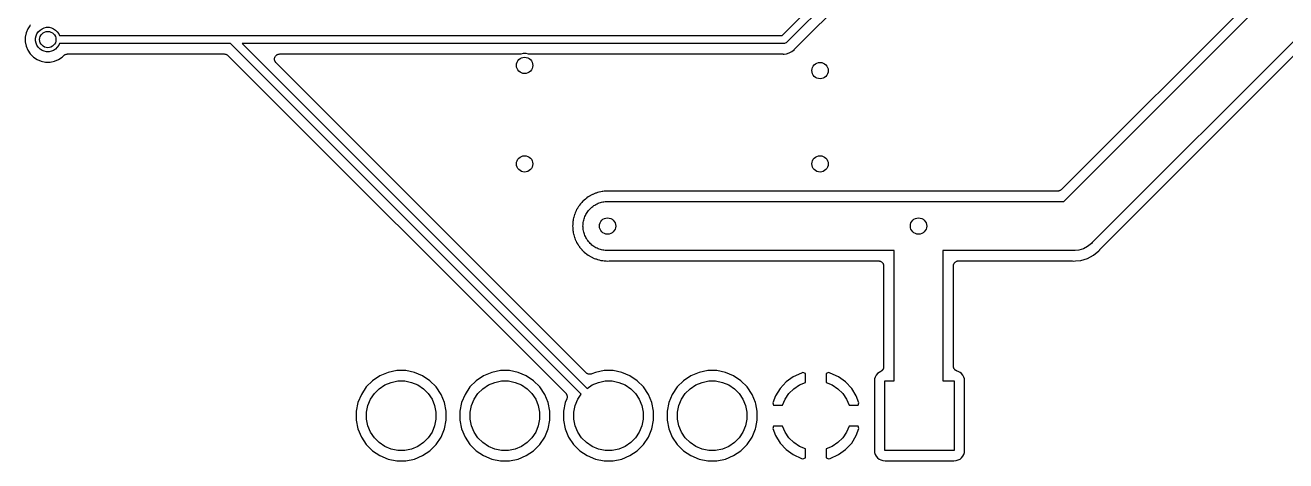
# Model space of a CAD drawing. Extents: x 49 to 143, y -149 to -38.
# Drawn here: x 80.22 to 111.11, y -112.94 to -102.27 of the extents above; entities that cross this region are included whole.
import ezdxf

# ---------------------------------------------------------------- set-up
doc = ezdxf.new("R2010")
doc.units = 0
doc.layers.add('BLACK', color=7, linetype='CONTINUOUS')

msp = doc.modelspace()

# ---------------------------------------------------------------- linework, layer by layer
at = {"layer": 'BLACK', "linetype": 'CONTINUOUS'}
for p, q in [((98.7646, -102.516), (104.377, -96.9036)), ((104.518, -97.045), (98.8802, -102.683)), ((99.073, -102.85), (104.557, -97.3652)), ((110.297, -101.601), (105.601, -106.297)), ((105.669, -106.588), (110.588, -101.669)), ((80.2393, -102.454), (80.218, -102.561)), ((80.2811, -102.354), (80.2393, -102.454)), ((80.3312, -102.279), (80.2811, -102.354)), ((80.3369, -102.268), (80.3312, -102.279)), ((80.3427, -102.257), (80.3369, -102.268)), ((80.472, -102.586), (80.4835, -102.528)), ((80.4835, -102.528), (80.5061, -102.474)), ((80.5061, -102.474), (80.539, -102.425)), ((80.539, -102.425), (80.5808, -102.383)), ((80.5808, -102.383), (80.6299, -102.35)), ((80.6299, -102.35), (80.6845, -102.328)), ((80.6845, -102.328), (80.7425, -102.316)), ((80.7425, -102.316), (80.8015, -102.316)), ((80.8015, -102.316), (80.8595, -102.328)), ((80.8595, -102.328), (80.9141, -102.35)), ((80.9141, -102.35), (80.9632, -102.383)), ((80.9632, -102.383), (81.005, -102.425)), ((81.005, -102.425), (81.0379, -102.474)), ((81.0379, -102.474), (81.0553, -102.516)), ((81.0553, -102.516), (85.2883, -102.516)), ((85.2883, -102.516), (85.2932, -102.516)), ((85.2932, -102.516), (85.2981, -102.516)), ((85.2981, -102.516), (98.7646, -102.516)), ((111.628, -102.327), (106.363, -107.591)), ((80.218, -102.561), (80.218, -102.671)), ((80.218, -102.671), (80.2393, -102.778)), ((80.2393, -102.778), (80.2811, -102.878)), ((80.472, -102.646), (80.472, -102.586)), ((80.4835, -102.704), (80.472, -102.646)), ((80.5061, -102.758), (80.4835, -102.704)), ((80.539, -102.807), (80.5061, -102.758)), ((80.5808, -102.849), (80.539, -102.807)), ((80.6299, -102.882), (80.5808, -102.849)), ((80.9632, -102.849), (80.9141, -102.882)), ((81.005, -102.807), (80.9632, -102.849)), ((81.0379, -102.758), (81.005, -102.807)), ((81.0553, -102.716), (81.0379, -102.758)), ((85.2518, -102.716), (81.0553, -102.716)), ((93.8439, -111.308), (85.2518, -102.716)), ((98.8011, -102.716), (85.5346, -102.716)), ((85.5346, -102.716), (93.9854, -111.167)), ((98.806, -102.716), (98.8011, -102.716)), ((98.8109, -102.716), (98.806, -102.716)), ((98.8256, -102.715), (98.8109, -102.716)), ((98.8109, -102.716), (98.8109, -102.716)), ((98.8445, -102.709), (98.8256, -102.715)), ((98.8618, -102.7), (98.8445, -102.709)), ((98.8771, -102.687), (98.8618, -102.7)), ((98.8802, -102.683), (98.8771, -102.687)), ((99.0575, -102.868), (99.0647, -102.859)), ((99.0647, -102.859), (99.0658, -102.857)), ((99.0658, -102.857), (99.0696, -102.854)), ((99.0696, -102.854), (99.073, -102.85)), ((106.556, -107.758), (111.696, -102.618)), ((80.2811, -102.878), (80.3417, -102.969)), ((80.3417, -102.969), (80.4188, -103.046)), ((80.4188, -103.046), (80.5096, -103.107)), ((80.5096, -103.107), (80.6104, -103.149)), ((80.6104, -103.149), (80.7174, -103.17)), ((80.6845, -102.904), (80.6299, -102.882)), ((80.7425, -102.916), (80.6845, -102.904)), ((80.7174, -103.17), (80.8266, -103.17)), ((80.8015, -102.916), (80.7425, -102.916)), ((80.8595, -102.904), (80.8015, -102.916)), ((80.8266, -103.17), (80.9336, -103.149)), ((80.9141, -102.882), (80.8595, -102.904)), ((80.9336, -103.149), (81.0344, -103.107)), ((81.0344, -103.107), (81.1252, -103.046)), ((81.1252, -103.046), (81.1643, -103.007)), ((81.1643, -103.007), (81.1646, -103.007)), ((81.1646, -103.007), (81.1655, -103.006)), ((81.1646, -103.007), (81.1646, -103.007)), ((81.1646, -103.007), (81.1646, -103.007)), ((81.1655, -103.006), (81.1747, -102.999)), ((81.1747, -102.999), (81.1838, -102.991)), ((81.1838, -102.991), (81.1844, -102.991)), ((81.1844, -102.991), (81.1849, -102.99)), ((81.1849, -102.99), (81.1954, -102.985)), ((81.1954, -102.985), (81.2057, -102.98)), ((81.2057, -102.98), (81.2063, -102.979)), ((81.2063, -102.979), (81.2069, -102.979)), ((81.2069, -102.979), (81.2182, -102.976)), ((81.2182, -102.976), (81.2294, -102.972)), ((81.2294, -102.972), (81.2301, -102.972)), ((81.2301, -102.972), (81.2307, -102.972)), ((81.2307, -102.972), (81.2424, -102.971)), ((81.2424, -102.971), (81.2541, -102.97)), ((81.2541, -102.97), (85.094, -102.97)), ((85.094, -102.97), (85.0944, -102.97)), ((85.0944, -102.97), (85.0944, -102.97)), ((85.0944, -102.97), (85.0944, -102.97)), ((85.0944, -102.97), (85.0957, -102.97)), ((85.0957, -102.97), (85.1074, -102.971)), ((85.1074, -102.971), (85.1191, -102.973)), ((85.1191, -102.973), (85.1197, -102.973)), ((85.1197, -102.973), (85.1204, -102.973)), ((85.1204, -102.973), (85.1316, -102.976)), ((85.1316, -102.976), (85.1428, -102.98)), ((85.1428, -102.98), (85.1434, -102.98)), ((85.1434, -102.98), (85.144, -102.98)), ((85.144, -102.98), (85.1543, -102.986)), ((85.1543, -102.986), (85.1646, -102.991)), ((85.1646, -102.991), (85.1651, -102.992)), ((85.1651, -102.992), (85.1657, -102.992)), ((85.1657, -102.992), (85.1747, -103)), ((85.1747, -103), (85.1838, -103.007)), ((85.1838, -103.007), (93.4618, -111.285)), ((86.3274, -103.096), (86.3288, -103.084)), ((86.3285, -103.108), (86.3274, -103.096)), ((86.3274, -103.096), (86.3275, -103.096)), ((86.3275, -103.096), (86.3274, -103.096)), ((86.3296, -103.12), (86.3285, -103.108)), ((86.3288, -103.084), (86.33, -103.071)), ((86.3297, -103.121), (86.3296, -103.12)), ((86.3331, -103.132), (86.3297, -103.121)), ((86.3297, -103.121), (86.3297, -103.121)), ((86.33, -103.071), (86.3301, -103.071)), ((86.3301, -103.071), (86.3337, -103.059)), ((86.3301, -103.071), (86.3301, -103.071)), ((86.3365, -103.144), (86.3331, -103.132)), ((86.3337, -103.059), (86.3374, -103.048)), ((86.3366, -103.144), (86.3365, -103.144)), ((86.3367, -103.145), (86.3366, -103.144)), ((86.3423, -103.155), (86.3367, -103.145)), ((86.3374, -103.048), (86.3375, -103.048)), ((86.3375, -103.047), (86.3434, -103.037)), ((86.3375, -103.048), (86.3375, -103.047)), ((86.3479, -103.166), (86.3423, -103.155)), ((86.3434, -103.037), (86.3491, -103.026)), ((86.3481, -103.166), (86.3479, -103.166)), ((86.3482, -103.167), (86.3481, -103.166)), ((86.3558, -103.176), (86.3482, -103.167)), ((86.3491, -103.026), (86.3493, -103.026)), ((86.3493, -103.026), (86.3494, -103.026)), ((86.3494, -103.026), (86.3572, -103.016)), ((86.3572, -103.016), (86.3649, -103.007)), ((86.3649, -103.007), (86.3651, -103.007)), ((86.3651, -103.007), (86.3653, -103.007)), ((86.3653, -103.007), (86.3748, -102.999)), ((86.3748, -102.999), (86.3842, -102.991)), ((86.3842, -102.991), (86.3844, -102.991)), ((86.3844, -102.991), (86.3845, -102.991)), ((86.3845, -102.991), (86.3953, -102.985)), ((86.3953, -102.985), (86.406, -102.98)), ((86.406, -102.98), (86.4063, -102.98)), ((86.4063, -102.98), (86.4064, -102.979)), ((86.4064, -102.979), (86.418, -102.976)), ((86.418, -102.976), (86.4298, -102.972)), ((86.4298, -102.972), (86.43, -102.972)), ((86.43, -102.972), (86.4302, -102.972)), ((86.4302, -102.972), (86.4422, -102.971)), ((86.4422, -102.971), (86.4544, -102.97)), ((86.4544, -102.97), (92.3505, -102.97)), ((92.3505, -102.97), (92.3685, -102.963)), ((92.3685, -102.963), (92.4265, -102.951)), ((92.4265, -102.951), (92.4855, -102.951)), ((92.4855, -102.951), (92.5435, -102.963)), ((92.5435, -102.963), (92.5615, -102.97)), ((92.5615, -102.97), (98.7824, -102.97)), ((98.7824, -102.97), (98.7841, -102.97)), ((98.7841, -102.97), (98.7895, -102.971)), ((98.7895, -102.971), (98.7948, -102.971)), ((98.7948, -102.971), (98.806, -102.972)), ((98.806, -102.972), (98.8172, -102.971)), ((98.8172, -102.971), (98.8754, -102.965)), ((98.8172, -102.971), (98.8172, -102.971)), ((98.8754, -102.965), (98.9421, -102.945)), ((98.9421, -102.945), (99.0036, -102.912)), ((99.0036, -102.912), (99.0575, -102.868)), ((86.3634, -103.186), (86.3558, -103.176)), ((86.3637, -103.186), (86.3634, -103.186)), ((86.3646, -103.187), (86.3637, -103.186)), ((86.3637, -103.186), (86.3637, -103.186)), ((86.3637, -103.186), (86.3637, -103.186)), ((93.9624, -110.785), (86.3646, -103.187)), ((93.909, -106.558), (93.8812, -106.581)), ((93.9127, -106.555), (93.909, -106.558)), ((93.9169, -106.551), (93.9127, -106.555)), ((93.9182, -106.55), (93.9169, -106.551)), ((93.9436, -106.525), (93.9182, -106.55)), ((93.9735, -106.505), (93.9436, -106.525)), ((93.9776, -106.501), (93.9735, -106.505)), ((93.9821, -106.498), (93.9776, -106.501)), ((93.9835, -106.497), (93.9821, -106.498)), ((94.0112, -106.474), (93.9835, -106.497)), ((94.0429, -106.458), (94.0112, -106.474)), ((94.0474, -106.455), (94.0429, -106.458)), ((94.0521, -106.452), (94.0474, -106.455)), ((94.0536, -106.451), (94.0521, -106.452)), ((94.0835, -106.431), (94.0536, -106.451)), ((94.1167, -106.417), (94.0835, -106.431)), ((94.1214, -106.415), (94.1167, -106.417)), ((94.1264, -106.413), (94.1214, -106.415)), ((94.1279, -106.412), (94.1264, -106.413)), ((94.1596, -106.395), (94.1279, -106.412)), ((94.194, -106.385), (94.1596, -106.395)), ((94.1989, -106.383), (94.194, -106.385)), ((94.2041, -106.381), (94.1989, -106.383)), ((94.2057, -106.381), (94.2041, -106.381)), ((94.2389, -106.367), (94.2057, -106.381)), ((94.2741, -106.36), (94.2389, -106.367)), ((94.2793, -106.358), (94.2741, -106.36)), ((94.2845, -106.357), (94.2793, -106.358)), ((94.2862, -106.357), (94.2845, -106.357)), ((94.3206, -106.346), (94.2862, -106.357)), ((94.3563, -106.343), (94.3206, -106.346)), ((94.3616, -106.342), (94.3563, -106.343)), ((94.3669, -106.341), (94.3616, -106.342)), ((94.3687, -106.341), (94.3669, -106.341)), ((94.4039, -106.334), (94.3687, -106.341)), ((94.4398, -106.334), (94.4039, -106.334)), ((94.4451, -106.333), (94.4398, -106.334)), ((94.4505, -106.334), (94.4451, -106.333)), ((94.4523, -106.333), (94.4505, -106.334)), ((94.488, -106.33), (94.4523, -106.333)), ((94.5237, -106.333), (94.488, -106.33)), ((94.5291, -106.333), (94.5237, -106.333)), ((94.5344, -106.334), (94.5291, -106.333)), ((94.5362, -106.334), (94.5344, -106.334)), ((94.5832, -106.334), (94.5362, -106.334)), ((94.5844, -106.334), (94.5832, -106.334)), ((94.5847, -106.334), (94.5844, -106.334)), ((94.5844, -106.334), (94.5844, -106.334)), ((94.5844, -106.334), (94.5844, -106.334)), ((102.06, -106.334), (94.5847, -106.334)), ((102.065, -106.333), (102.06, -106.334)), ((102.07, -106.334), (102.065, -106.333)), ((102.072, -106.333), (102.07, -106.334)), ((102.108, -106.33), (102.072, -106.333)), ((102.072, -106.333), (102.072, -106.333)), ((102.072, -106.333), (102.072, -106.333)), ((102.072, -106.333), (102.072, -106.333)), ((102.144, -106.333), (102.108, -106.33)), ((102.149, -106.333), (102.144, -106.333)), ((102.154, -106.334), (102.149, -106.333)), ((102.156, -106.334), (102.154, -106.334)), ((105.512, -106.334), (102.156, -106.334)), ((105.523, -106.333), (105.512, -106.334)), ((105.535, -106.332), (105.523, -106.333)), ((105.536, -106.332), (105.535, -106.332)), ((105.548, -106.328), (105.536, -106.332)), ((105.536, -106.332), (105.536, -106.332)), ((105.559, -106.325), (105.548, -106.328)), ((105.56, -106.324), (105.559, -106.325)), ((105.559, -106.325), (105.559, -106.325)), ((105.57, -106.319), (105.56, -106.324)), ((105.581, -106.314), (105.57, -106.319)), ((105.582, -106.313), (105.581, -106.313)), ((105.581, -106.313), (105.581, -106.314)), ((105.591, -106.305), (105.582, -106.313)), ((105.6, -106.298), (105.591, -106.305)), ((105.601, -106.297), (105.6, -106.298)), ((105.601, -106.297), (105.601, -106.297)), ((105.601, -106.297), (105.601, -106.297)), ((105.601, -106.297), (105.601, -106.297)), ((93.6952, -106.86), (93.6848, -106.894)), ((93.7121, -106.828), (93.6952, -106.86)), ((93.7142, -106.823), (93.7121, -106.828)), ((93.7168, -106.818), (93.7142, -106.823)), ((93.7174, -106.817), (93.7168, -106.818)), ((93.7312, -106.783), (93.7174, -106.817)), ((93.7512, -106.754), (93.7312, -106.783)), ((93.7537, -106.749), (93.7512, -106.754)), ((93.7567, -106.744), (93.7537, -106.749)), ((93.7576, -106.743), (93.7567, -106.744)), ((93.7745, -106.711), (93.7576, -106.743)), ((93.7973, -106.683), (93.7745, -106.711)), ((93.8002, -106.679), (93.7973, -106.683)), ((93.8037, -106.675), (93.8002, -106.679)), ((93.8047, -106.673), (93.8037, -106.675)), ((93.8247, -106.644), (93.8047, -106.673)), ((93.8501, -106.618), (93.8247, -106.644)), ((93.8535, -106.614), (93.8501, -106.618)), ((93.8573, -106.61), (93.8535, -106.614)), ((93.8584, -106.609), (93.8573, -106.61)), ((93.8812, -106.581), (93.8584, -106.609)), ((93.9563, -106.904), (93.9727, -106.879)), ((93.9727, -106.879), (93.9867, -106.853)), ((93.9867, -106.853), (94.0055, -106.83)), ((94.0055, -106.83), (94.0219, -106.806)), ((94.0219, -106.806), (94.0429, -106.785)), ((94.0429, -106.785), (94.0617, -106.762)), ((94.0617, -106.762), (94.0846, -106.743)), ((94.0846, -106.743), (94.1055, -106.722)), ((94.1055, -106.722), (94.1302, -106.705)), ((94.1302, -106.705), (94.153, -106.687)), ((94.153, -106.687), (94.1792, -106.673)), ((94.1792, -106.673), (94.2038, -106.656)), ((94.2038, -106.656), (94.2312, -106.645)), ((94.2312, -106.645), (94.2573, -106.631)), ((94.2573, -106.631), (94.2856, -106.622)), ((94.2856, -106.622), (94.313, -106.611)), ((94.313, -106.611), (94.342, -106.605)), ((94.342, -106.605), (94.3704, -106.597)), ((94.3704, -106.597), (94.3999, -106.594)), ((94.3999, -106.594), (94.4289, -106.588)), ((94.4289, -106.588), (94.4585, -106.588)), ((94.4585, -106.588), (94.488, -106.585)), ((94.488, -106.585), (94.5175, -106.588)), ((94.5175, -106.588), (94.5471, -106.588)), ((94.5471, -106.588), (94.5471, -106.588)), ((94.5471, -106.588), (102.078, -106.588)), ((102.078, -106.588), (102.079, -106.588)), ((102.079, -106.588), (102.108, -106.585)), ((102.108, -106.585), (102.137, -106.588)), ((102.137, -106.588), (105.669, -106.588)), ((93.6334, -107.152), (93.6299, -107.188)), ((93.6299, -107.188), (93.6334, -107.224)), ((93.634, -107.142), (93.6334, -107.147)), ((93.6334, -107.147), (93.6334, -107.152)), ((93.641, -107.069), (93.634, -107.104)), ((93.634, -107.104), (93.634, -107.14)), ((93.634, -107.14), (93.634, -107.142)), ((93.6415, -107.063), (93.641, -107.069)), ((93.6427, -107.058), (93.6415, -107.063)), ((93.6428, -107.056), (93.6427, -107.058)), ((93.6464, -107.021), (93.6428, -107.056)), ((93.6568, -106.986), (93.6464, -107.021)), ((93.6578, -106.981), (93.6568, -106.986)), ((93.6595, -106.976), (93.6578, -106.981)), ((93.6598, -106.974), (93.6595, -106.976)), ((93.6668, -106.939), (93.6598, -106.974)), ((93.6806, -106.906), (93.6668, -106.939)), ((93.6821, -106.901), (93.6806, -106.906)), ((93.6842, -106.896), (93.6821, -106.901)), ((93.6848, -106.894), (93.6842, -106.896)), ((93.8851, -107.188), (93.888, -107.159)), ((93.888, -107.217), (93.8851, -107.188)), ((93.888, -107.129), (93.8938, -107.1)), ((93.888, -107.159), (93.888, -107.129)), ((93.8938, -107.1), (93.8967, -107.07)), ((93.8967, -107.07), (93.9053, -107.042)), ((93.9053, -107.042), (93.9111, -107.013)), ((93.9111, -107.013), (93.9224, -106.986)), ((93.9224, -106.986), (93.931, -106.957)), ((93.931, -106.957), (93.9449, -106.931)), ((93.9449, -106.931), (93.9563, -106.904)), ((93.6334, -107.224), (93.6335, -107.225)), ((93.6335, -107.225), (93.6335, -107.231)), ((93.6335, -107.231), (93.634, -107.236)), ((93.634, -107.236), (93.634, -107.272)), ((93.634, -107.272), (93.641, -107.307)), ((93.641, -107.307), (93.6413, -107.309)), ((93.6413, -107.309), (93.6418, -107.314)), ((93.6418, -107.314), (93.6428, -107.32)), ((93.6428, -107.32), (93.6464, -107.355)), ((93.6464, -107.355), (93.6568, -107.39)), ((93.6568, -107.39), (93.6573, -107.391)), ((93.6573, -107.391), (93.6583, -107.397)), ((93.6583, -107.397), (93.6598, -107.402)), ((93.6598, -107.402), (93.6668, -107.437)), ((93.6668, -107.437), (93.6806, -107.47)), ((93.6806, -107.47), (93.6812, -107.472)), ((93.6812, -107.472), (93.6827, -107.477)), ((93.6827, -107.477), (93.6848, -107.482)), ((93.6848, -107.482), (93.6952, -107.516)), ((93.888, -107.247), (93.888, -107.217)), ((93.8938, -107.276), (93.888, -107.247)), ((93.8967, -107.306), (93.8938, -107.276)), ((93.9053, -107.334), (93.8967, -107.306)), ((93.9111, -107.363), (93.9053, -107.334)), ((93.9224, -107.39), (93.9111, -107.363)), ((93.931, -107.419), (93.9224, -107.39)), ((93.9449, -107.445), (93.931, -107.419)), ((93.9563, -107.472), (93.9449, -107.445)), ((93.9727, -107.497), (93.9563, -107.472)), ((93.9867, -107.523), (93.9727, -107.497)), ((93.6952, -107.516), (93.7121, -107.548)), ((93.7121, -107.548), (93.7129, -107.55)), ((93.7129, -107.55), (93.7149, -107.555)), ((93.7149, -107.555), (93.7174, -107.559)), ((93.7174, -107.559), (93.7312, -107.593)), ((93.7312, -107.593), (93.7512, -107.622)), ((93.7512, -107.622), (93.7521, -107.624)), ((93.7521, -107.624), (93.7546, -107.629)), ((93.7546, -107.629), (93.7576, -107.633)), ((93.7576, -107.633), (93.7745, -107.665)), ((93.7745, -107.665), (93.7973, -107.692)), ((93.7973, -107.692), (93.7984, -107.694)), ((93.7984, -107.694), (93.8013, -107.698)), ((93.8013, -107.698), (93.8047, -107.703)), ((93.8047, -107.703), (93.8247, -107.732)), ((93.8247, -107.732), (93.8501, -107.758)), ((93.8501, -107.758), (93.8513, -107.759)), ((93.8513, -107.759), (93.8547, -107.763)), ((93.8547, -107.763), (93.8584, -107.767)), ((93.8584, -107.767), (93.8812, -107.795)), ((93.8812, -107.795), (93.909, -107.818)), ((94.0055, -107.546), (93.9867, -107.523)), ((94.0219, -107.57), (94.0055, -107.546)), ((94.0429, -107.591), (94.0219, -107.57)), ((94.0617, -107.614), (94.0429, -107.591)), ((94.0846, -107.633), (94.0617, -107.614)), ((94.1055, -107.654), (94.0846, -107.633)), ((94.1301, -107.67), (94.1055, -107.654)), ((94.1531, -107.689), (94.1301, -107.67)), ((94.1792, -107.703), (94.1531, -107.689)), ((94.2038, -107.72), (94.1792, -107.703)), ((94.2311, -107.731), (94.2038, -107.72)), ((94.2573, -107.745), (94.2311, -107.731)), ((94.2857, -107.754), (94.2573, -107.745)), ((94.313, -107.765), (94.2857, -107.754)), ((94.342, -107.771), (94.313, -107.765)), ((94.3704, -107.779), (94.342, -107.771)), ((94.3999, -107.782), (94.3704, -107.779)), ((94.4289, -107.788), (94.3999, -107.782)), ((94.4584, -107.788), (94.4289, -107.788)), ((94.4585, -107.788), (94.4584, -107.788)), ((94.488, -107.791), (94.4585, -107.788)), ((94.5175, -107.788), (94.488, -107.791)), ((101.508, -107.788), (94.5175, -107.788)), ((101.508, -110.986), (101.508, -107.788)), ((105.889, -107.788), (102.708, -107.788)), ((102.708, -107.788), (102.708, -110.986)), ((105.918, -107.791), (105.889, -107.788)), ((105.947, -107.788), (105.918, -107.791)), ((106.036, -107.779), (105.947, -107.788)), ((106.149, -107.745), (106.036, -107.779)), ((106.253, -107.689), (106.149, -107.745)), ((106.344, -107.614), (106.253, -107.689)), ((106.363, -107.591), (106.344, -107.614)), ((106.395, -107.902), (106.525, -107.795)), ((106.525, -107.795), (106.548, -107.767)), ((106.548, -107.767), (106.549, -107.766)), ((106.549, -107.766), (106.553, -107.762)), ((106.553, -107.762), (106.556, -107.758)), ((93.909, -107.818), (93.9103, -107.819)), ((93.9103, -107.819), (93.9141, -107.823)), ((93.9141, -107.823), (93.9182, -107.826)), ((93.9182, -107.826), (93.9436, -107.851)), ((93.9436, -107.851), (93.9735, -107.871)), ((93.9735, -107.871), (93.9749, -107.872)), ((93.9749, -107.872), (93.979, -107.876)), ((93.979, -107.876), (93.9835, -107.879)), ((93.9835, -107.879), (94.0113, -107.902)), ((94.0113, -107.902), (94.043, -107.918)), ((94.043, -107.918), (94.0445, -107.919)), ((94.0445, -107.919), (94.0489, -107.922)), ((94.0489, -107.922), (94.0536, -107.925)), ((94.0536, -107.925), (94.0835, -107.945)), ((94.0835, -107.945), (94.1166, -107.959)), ((94.1166, -107.959), (94.1183, -107.959)), ((94.1183, -107.959), (94.1229, -107.962)), ((94.1229, -107.962), (94.1279, -107.964)), ((94.1279, -107.964), (94.1596, -107.981)), ((94.1596, -107.981), (94.194, -107.991)), ((94.194, -107.991), (94.1957, -107.992)), ((94.1957, -107.992), (94.2006, -107.994)), ((94.2006, -107.994), (94.2058, -107.995)), ((94.2058, -107.995), (94.2389, -108.009)), ((94.2389, -108.009), (94.2741, -108.016)), ((94.2741, -108.016), (94.2758, -108.017)), ((94.2758, -108.017), (94.2809, -108.018)), ((94.2809, -108.018), (94.2862, -108.019)), ((94.2862, -108.019), (94.3206, -108.03)), ((94.3206, -108.03), (94.3564, -108.033)), ((94.3564, -108.033), (94.3582, -108.033)), ((94.3582, -108.033), (94.3634, -108.034)), ((94.3634, -108.034), (94.3687, -108.035)), ((94.3687, -108.035), (94.4039, -108.042)), ((94.4039, -108.042), (94.4397, -108.042)), ((94.4397, -108.042), (94.4415, -108.042)), ((94.4415, -108.042), (94.4468, -108.043)), ((94.4468, -108.043), (94.4521, -108.043)), ((94.4521, -108.043), (94.4522, -108.043)), ((94.4522, -108.043), (94.4523, -108.043)), ((94.4523, -108.043), (94.488, -108.046)), ((94.488, -108.046), (94.5237, -108.043)), ((94.5237, -108.043), (94.5255, -108.042)), ((94.5255, -108.042), (94.5309, -108.043)), ((94.5309, -108.043), (94.5362, -108.042)), ((94.5362, -108.042), (101.127, -108.042)), ((101.127, -108.042), (101.128, -108.042)), ((101.128, -108.042), (101.128, -108.042)), ((101.128, -108.042), (101.128, -108.042)), ((101.128, -108.042), (101.129, -108.042)), ((101.129, -108.042), (101.141, -108.043)), ((101.141, -108.043), (101.153, -108.045)), ((101.153, -108.045), (101.153, -108.045)), ((101.153, -108.045), (101.153, -108.045)), ((101.153, -108.045), (101.165, -108.048)), ((101.165, -108.048), (101.176, -108.052)), ((101.176, -108.052), (101.177, -108.052)), ((101.177, -108.052), (101.177, -108.052)), ((101.177, -108.052), (101.187, -108.058)), ((101.187, -108.058), (101.198, -108.064)), ((101.198, -108.064), (101.198, -108.064)), ((101.198, -108.064), (101.199, -108.064)), ((101.199, -108.064), (101.208, -108.072)), ((101.208, -108.072), (101.217, -108.08)), ((101.217, -108.08), (101.217, -108.08)), ((101.217, -108.08), (101.218, -108.08)), ((101.218, -108.08), (101.225, -108.089)), ((101.225, -108.089), (101.233, -108.099)), ((101.233, -108.099), (101.233, -108.099)), ((101.233, -108.099), (101.233, -108.099)), ((101.233, -108.099), (101.239, -108.11)), ((101.239, -108.11), (101.244, -108.121)), ((102.972, -108.119), (102.978, -108.109)), ((102.978, -108.109), (102.984, -108.098)), ((102.984, -108.097), (102.992, -108.088)), ((102.984, -108.098), (102.984, -108.097)), ((102.984, -108.098), (102.984, -108.098)), ((102.992, -108.088), (103, -108.079)), ((103, -108.078), (103.009, -108.071)), ((103, -108.079), (103, -108.078)), ((103, -108.079), (103, -108.079)), ((103.009, -108.071), (103.019, -108.063)), ((103.019, -108.063), (103.03, -108.057)), ((103.019, -108.063), (103.019, -108.063)), ((103.019, -108.063), (103.019, -108.063)), ((103.03, -108.057), (103.041, -108.052)), ((103.041, -108.051), (103.053, -108.048)), ((103.041, -108.052), (103.041, -108.051)), ((103.041, -108.051), (103.041, -108.051)), ((103.053, -108.048), (103.064, -108.044)), ((103.064, -108.044), (103.065, -108.044)), ((103.065, -108.044), (103.077, -108.043)), ((103.065, -108.044), (103.065, -108.044)), ((103.077, -108.043), (103.089, -108.042)), ((103.089, -108.042), (105.87, -108.042)), ((105.87, -108.042), (105.872, -108.042)), ((105.872, -108.042), (105.877, -108.043)), ((105.877, -108.043), (105.882, -108.043)), ((105.882, -108.043), (105.918, -108.046)), ((105.918, -108.046), (105.954, -108.043)), ((105.954, -108.043), (106.085, -108.03)), ((105.954, -108.043), (105.954, -108.043)), ((106.085, -108.03), (106.246, -107.981)), ((106.246, -107.981), (106.395, -107.902)), ((101.244, -108.121), (101.245, -108.121)), ((101.245, -108.121), (101.245, -108.121)), ((101.245, -108.121), (101.248, -108.133)), ((101.248, -108.133), (101.252, -108.144)), ((101.252, -108.144), (101.252, -108.145)), ((101.252, -108.145), (101.252, -108.145)), ((101.252, -108.145), (101.253, -108.157)), ((101.253, -108.157), (101.254, -108.169)), ((101.254, -108.169), (101.254, -110.638)), ((102.962, -108.167), (102.963, -108.155)), ((102.962, -108.168), (102.962, -108.167)), ((102.962, -108.169), (102.962, -108.168)), ((102.962, -108.168), (102.962, -108.168)), ((102.962, -108.168), (102.962, -108.168)), ((102.962, -110.62), (102.962, -108.169)), ((102.963, -108.155), (102.965, -108.143)), ((102.965, -108.143), (102.968, -108.131)), ((102.965, -108.143), (102.965, -108.143)), ((102.965, -108.143), (102.965, -108.143)), ((102.968, -108.131), (102.972, -108.12)), ((102.972, -108.12), (102.972, -108.119)), ((102.972, -108.119), (102.972, -108.119)), ((88.9105, -110.858), (88.7296, -110.979)), ((89.1114, -110.775), (88.9105, -110.858)), ((89.3247, -110.732), (89.1114, -110.775)), ((89.5421, -110.732), (89.3247, -110.732)), ((89.7554, -110.775), (89.5421, -110.732)), ((89.9563, -110.858), (89.7554, -110.775)), ((90.1372, -110.979), (89.9563, -110.858)), ((91.4505, -110.858), (91.2696, -110.979)), ((91.6514, -110.775), (91.4505, -110.858)), ((91.8647, -110.732), (91.6514, -110.775)), ((92.0821, -110.732), (91.8647, -110.732)), ((92.2954, -110.775), (92.0821, -110.732)), ((92.4963, -110.858), (92.2954, -110.775)), ((92.6772, -110.979), (92.4963, -110.858)), ((93.9716, -110.792), (93.9624, -110.785)), ((93.9807, -110.8), (93.9716, -110.792)), ((93.9812, -110.8), (93.9807, -110.8)), ((93.9816, -110.8), (93.9812, -110.8)), ((93.9919, -110.806), (93.9816, -110.8)), ((94.0024, -110.812), (93.9919, -110.806)), ((94.0029, -110.812), (94.0024, -110.812)), ((94.0034, -110.812), (94.0029, -110.812)), ((94.0147, -110.815), (94.0034, -110.812)), ((94.026, -110.819), (94.0147, -110.815)), ((94.0266, -110.819), (94.026, -110.819)), ((94.0271, -110.819), (94.0266, -110.819)), ((94.0389, -110.82), (94.0271, -110.819)), ((94.0507, -110.822), (94.0389, -110.82)), ((94.0512, -110.822), (94.0507, -110.822)), ((94.0518, -110.822), (94.0512, -110.822)), ((94.0635, -110.821), (94.0518, -110.822)), ((94.0754, -110.82), (94.0635, -110.821)), ((94.0759, -110.82), (94.0754, -110.82)), ((94.0765, -110.819), (94.0759, -110.82)), ((94.0877, -110.816), (94.0765, -110.819)), ((94.0992, -110.813), (94.0877, -110.816)), ((94.1002, -110.812), (94.0992, -110.813)), ((94.1008, -110.812), (94.1002, -110.812)), ((94.1002, -110.812), (94.1002, -110.812)), ((94.1002, -110.812), (94.1002, -110.812)), ((94.1914, -110.775), (94.1008, -110.812)), ((94.4047, -110.732), (94.1914, -110.775)), ((94.6221, -110.732), (94.4047, -110.732)), ((94.8354, -110.775), (94.6221, -110.732)), ((95.0363, -110.858), (94.8354, -110.775)), ((95.2172, -110.979), (95.0363, -110.858)), ((96.5305, -110.858), (96.3496, -110.979)), ((96.7314, -110.775), (96.5305, -110.858)), ((96.9447, -110.732), (96.7314, -110.775)), ((97.1621, -110.732), (96.9447, -110.732)), ((97.3754, -110.775), (97.1621, -110.732)), ((97.5763, -110.858), (97.3754, -110.775)), ((97.7572, -110.979), (97.5763, -110.858)), ((99.0404, -110.881), (98.8648, -111.008)), ((99.241, -110.79), (99.0404, -110.881)), ((99.2754, -110.78), (99.241, -110.79)), ((99.3394, -110.8), (99.2754, -110.78)), ((99.3394, -111.021), (99.3394, -110.8)), ((99.9114, -110.78), (99.8474, -110.8)), ((99.8474, -110.8), (99.8474, -111.021)), ((99.9458, -110.79), (99.9114, -110.78)), ((100.146, -110.881), (99.9458, -110.79)), ((100.322, -111.008), (100.146, -110.881)), ((101.048, -110.889), (101.033, -110.936)), ((101.071, -110.844), (101.048, -110.889)), ((101.103, -110.806), (101.071, -110.844)), ((101.142, -110.774), (101.103, -110.806)), ((101.187, -110.75), (101.142, -110.774)), ((101.192, -110.747), (101.187, -110.75)), ((101.197, -110.744), (101.192, -110.747)), ((101.202, -110.74), (101.197, -110.744)), ((101.207, -110.736), (101.202, -110.74)), ((101.211, -110.732), (101.207, -110.736)), ((101.216, -110.729), (101.211, -110.732)), ((101.22, -110.723), (101.216, -110.729)), ((101.225, -110.719), (101.22, -110.723)), ((101.228, -110.714), (101.225, -110.719)), ((101.232, -110.71), (101.228, -110.714)), ((101.235, -110.704), (101.232, -110.71)), ((101.239, -110.698), (101.235, -110.704)), ((101.241, -110.693), (101.239, -110.698)), ((101.244, -110.688), (101.241, -110.693)), ((101.246, -110.681), (101.244, -110.688)), ((101.248, -110.675), (101.246, -110.681)), ((101.25, -110.67), (101.248, -110.675)), ((101.251, -110.664), (101.25, -110.67)), ((101.252, -110.657), (101.251, -110.664)), ((101.253, -110.651), (101.252, -110.657)), ((101.254, -110.64), (101.253, -110.645)), ((101.253, -110.645), (101.253, -110.651)), ((101.254, -110.638), (101.254, -110.64)), ((102.963, -110.626), (102.962, -110.62)), ((102.963, -110.631), (102.963, -110.626)), ((102.964, -110.638), (102.963, -110.631)), ((102.964, -110.645), (102.964, -110.638)), ((102.966, -110.65), (102.964, -110.645)), ((102.967, -110.656), (102.966, -110.65)), ((102.97, -110.662), (102.967, -110.656)), ((102.972, -110.668), (102.97, -110.662)), ((102.974, -110.674), (102.972, -110.668)), ((102.976, -110.679), (102.974, -110.674)), ((102.98, -110.684), (102.976, -110.679)), ((102.983, -110.69), (102.98, -110.684)), ((102.987, -110.695), (102.983, -110.69)), ((102.99, -110.7), (102.987, -110.695)), ((102.995, -110.704), (102.99, -110.7)), ((102.999, -110.71), (102.995, -110.704)), ((103.003, -110.713), (102.999, -110.71)), ((103.007, -110.717), (103.003, -110.713)), ((103.013, -110.721), (103.007, -110.717)), ((103.018, -110.725), (103.013, -110.721)), ((103.023, -110.728), (103.018, -110.725)), ((103.028, -110.731), (103.023, -110.728)), ((103.034, -110.734), (103.028, -110.731)), ((103.04, -110.737), (103.034, -110.734)), ((103.045, -110.739), (103.04, -110.737)), ((103.05, -110.741), (103.045, -110.739)), ((103.052, -110.742), (103.05, -110.741)), ((103.081, -110.75), (103.052, -110.742)), ((103.125, -110.774), (103.081, -110.75)), ((103.164, -110.806), (103.125, -110.774)), ((103.196, -110.844), (103.164, -110.806)), ((103.219, -110.889), (103.196, -110.844)), ((103.234, -110.936), (103.219, -110.889)), ((88.5759, -111.132), (88.455, -111.313)), ((88.7296, -110.979), (88.5759, -111.132)), ((88.7732, -111.294), (88.8916, -111.176)), ((88.8916, -111.176), (89.0308, -111.083)), ((89.0308, -111.083), (89.1855, -111.019)), ((89.1855, -111.019), (89.3497, -110.986)), ((89.3497, -110.986), (89.5171, -110.986)), ((89.5171, -110.986), (89.6813, -111.019)), ((89.6813, -111.019), (89.836, -111.083)), ((89.836, -111.083), (89.9752, -111.176)), ((89.9752, -111.176), (90.0936, -111.294)), ((90.2909, -111.132), (90.1372, -110.979)), ((90.4118, -111.313), (90.2909, -111.132)), ((91.1159, -111.132), (90.995, -111.313)), ((91.2696, -110.979), (91.1159, -111.132)), ((91.3132, -111.294), (91.4316, -111.176)), ((91.4316, -111.176), (91.5708, -111.083)), ((91.5708, -111.083), (91.7255, -111.019)), ((91.7255, -111.019), (91.8897, -110.986)), ((91.8897, -110.986), (92.0571, -110.986)), ((92.0571, -110.986), (92.2213, -111.019)), ((92.2213, -111.019), (92.376, -111.083)), ((92.376, -111.083), (92.5152, -111.176)), ((92.5152, -111.176), (92.6336, -111.294)), ((92.8309, -111.132), (92.6772, -110.979)), ((92.9518, -111.313), (92.8309, -111.132)), ((93.9854, -111.167), (94.1108, -111.083)), ((94.1108, -111.083), (94.2655, -111.019)), ((94.2655, -111.019), (94.4297, -110.986)), ((94.4297, -110.986), (94.5971, -110.986)), ((94.5971, -110.986), (94.7613, -111.019)), ((94.7613, -111.019), (94.916, -111.083)), ((94.916, -111.083), (95.0552, -111.176)), ((95.0552, -111.176), (95.1736, -111.294)), ((95.3709, -111.132), (95.2172, -110.979)), ((95.4918, -111.313), (95.3709, -111.132)), ((96.1959, -111.132), (96.075, -111.313)), ((96.3496, -110.979), (96.1959, -111.132)), ((96.3932, -111.294), (96.5116, -111.176)), ((96.5116, -111.176), (96.6508, -111.083)), ((96.6508, -111.083), (96.8055, -111.019)), ((96.8055, -111.019), (96.9697, -110.986)), ((96.9697, -110.986), (97.1371, -110.986)), ((97.1371, -110.986), (97.3013, -111.019)), ((97.3013, -111.019), (97.456, -111.083)), ((97.456, -111.083), (97.5952, -111.176)), ((97.5952, -111.176), (97.7136, -111.294)), ((97.9109, -111.132), (97.7572, -110.979)), ((98.0318, -111.313), (97.9109, -111.132)), ((98.7171, -111.166), (98.6031, -111.35)), ((98.8648, -111.008), (98.7171, -111.166)), ((98.9332, -111.294), (99.0516, -111.176)), ((99.0516, -111.176), (99.1908, -111.083)), ((99.1908, -111.083), (99.3394, -111.021)), ((99.8474, -111.021), (99.996, -111.083)), ((99.996, -111.083), (100.135, -111.176)), ((100.135, -111.176), (100.254, -111.294)), ((100.47, -111.166), (100.322, -111.008)), ((100.584, -111.35), (100.47, -111.166)), ((101.033, -110.936), (101.028, -110.992)), ((101.028, -110.992), (101.028, -112.68)), ((101.283, -112.686), (101.283, -110.986)), ((101.283, -110.986), (101.508, -110.986)), ((102.708, -110.986), (102.983, -110.986)), ((102.983, -110.986), (102.983, -112.686)), ((103.239, -110.992), (103.234, -110.936)), ((103.239, -112.68), (103.239, -110.992)), ((88.455, -111.313), (88.3718, -111.514)), ((88.6161, -111.588), (88.6801, -111.434)), ((88.6801, -111.434), (88.7732, -111.294)), ((90.0936, -111.294), (90.1867, -111.434)), ((90.1867, -111.434), (90.2507, -111.588)), ((90.495, -111.514), (90.4118, -111.313)), ((90.995, -111.313), (90.9118, -111.514)), ((91.1561, -111.588), (91.2201, -111.434)), ((91.2201, -111.434), (91.3132, -111.294)), ((92.6336, -111.294), (92.7267, -111.434)), ((92.7267, -111.434), (92.7907, -111.588)), ((93.035, -111.514), (92.9518, -111.313)), ((93.4893, -111.424), (93.4518, -111.514)), ((93.4618, -111.285), (93.4622, -111.286)), ((93.4622, -111.286), (93.4623, -111.286)), ((93.4623, -111.286), (93.4623, -111.286)), ((93.4623, -111.286), (93.463, -111.286)), ((93.463, -111.286), (93.4705, -111.296)), ((93.4705, -111.296), (93.4779, -111.305)), ((93.4779, -111.305), (93.4782, -111.305)), ((93.4782, -111.305), (93.4785, -111.306)), ((93.4785, -111.306), (93.484, -111.316)), ((93.484, -111.316), (93.4895, -111.327)), ((93.4928, -111.412), (93.4893, -111.424)), ((93.4895, -111.327), (93.4897, -111.327)), ((93.4897, -111.327), (93.4899, -111.328)), ((93.4899, -111.328), (93.4932, -111.339)), ((93.4963, -111.401), (93.4928, -111.412)), ((93.4932, -111.339), (93.4966, -111.351)), ((93.4964, -111.4), (93.4963, -111.401)), ((93.4965, -111.4), (93.4964, -111.4)), ((93.4977, -111.388), (93.4965, -111.4)), ((93.4966, -111.351), (93.4967, -111.351)), ((93.4967, -111.351), (93.4968, -111.352)), ((93.4968, -111.352), (93.4979, -111.363)), ((93.499, -111.376), (93.4977, -111.388)), ((93.4979, -111.363), (93.499, -111.375)), ((93.499, -111.375), (93.4989, -111.376)), ((93.4989, -111.376), (93.499, -111.376)), ((93.6961, -111.588), (93.7601, -111.434)), ((93.7601, -111.434), (93.8439, -111.308)), ((95.1736, -111.294), (95.2667, -111.434)), ((95.2667, -111.434), (95.3307, -111.588)), ((95.575, -111.514), (95.4918, -111.313)), ((96.075, -111.313), (95.9918, -111.514)), ((96.2361, -111.588), (96.3001, -111.434)), ((96.3001, -111.434), (96.3932, -111.294)), ((97.7136, -111.294), (97.8067, -111.434)), ((97.8067, -111.434), (97.8707, -111.588)), ((98.115, -111.514), (98.0318, -111.313)), ((98.6031, -111.35), (98.5382, -111.523)), ((98.7786, -111.582), (98.8401, -111.434)), ((98.8401, -111.434), (98.9332, -111.294)), ((100.254, -111.294), (100.347, -111.434)), ((100.347, -111.434), (100.408, -111.582)), ((100.649, -111.523), (100.584, -111.35)), ((88.3718, -111.514), (88.3294, -111.727)), ((88.3294, -111.727), (88.3294, -111.945)), ((88.5834, -111.752), (88.6161, -111.588)), ((88.5834, -111.92), (88.5834, -111.752)), ((90.2507, -111.588), (90.2834, -111.752)), ((90.2834, -111.752), (90.2834, -111.92)), ((90.5374, -111.727), (90.495, -111.514)), ((90.5374, -111.945), (90.5374, -111.727)), ((90.9118, -111.514), (90.8694, -111.727)), ((90.8694, -111.727), (90.8694, -111.945)), ((91.1234, -111.752), (91.1561, -111.588)), ((91.1234, -111.92), (91.1234, -111.752)), ((92.7907, -111.588), (92.8234, -111.752)), ((92.8234, -111.752), (92.8234, -111.92)), ((93.0774, -111.727), (93.035, -111.514)), ((93.0774, -111.945), (93.0774, -111.727)), ((93.4518, -111.514), (93.4094, -111.727)), ((93.4094, -111.727), (93.4094, -111.945)), ((93.6634, -111.752), (93.6961, -111.588)), ((93.6634, -111.92), (93.6634, -111.752)), ((95.3307, -111.588), (95.3634, -111.752)), ((95.3634, -111.752), (95.3634, -111.92)), ((95.6174, -111.727), (95.575, -111.514)), ((95.6174, -111.945), (95.6174, -111.727)), ((95.9918, -111.514), (95.9494, -111.727)), ((95.9494, -111.727), (95.9494, -111.945)), ((96.2034, -111.752), (96.2361, -111.588)), ((96.2034, -111.92), (96.2034, -111.752)), ((97.8707, -111.588), (97.9034, -111.752)), ((97.9034, -111.752), (97.9034, -111.92)), ((98.1209, -111.544), (98.115, -111.514)), ((98.1574, -111.727), (98.1209, -111.544)), ((98.1574, -111.945), (98.1574, -111.727)), ((98.5382, -111.523), (98.5571, -111.582)), ((98.5571, -111.582), (98.7786, -111.582)), ((100.408, -111.582), (100.63, -111.582)), ((100.63, -111.582), (100.649, -111.523)), ((88.3294, -111.945), (88.3718, -112.158)), ((88.6161, -112.084), (88.5834, -111.92)), ((88.6801, -112.239), (88.6161, -112.084)), ((90.2507, -112.084), (90.1867, -112.239)), ((90.2834, -111.92), (90.2507, -112.084)), ((90.495, -112.158), (90.5374, -111.945)), ((90.8694, -111.945), (90.9118, -112.158)), ((91.1561, -112.084), (91.1234, -111.92)), ((91.2201, -112.239), (91.1561, -112.084)), ((92.7907, -112.084), (92.7267, -112.239)), ((92.8234, -111.92), (92.7907, -112.084)), ((93.035, -112.158), (93.0774, -111.945)), ((93.4094, -111.945), (93.4518, -112.158)), ((93.6961, -112.084), (93.6634, -111.92)), ((93.7601, -112.239), (93.6961, -112.084)), ((95.3307, -112.084), (95.2667, -112.239)), ((95.3634, -111.92), (95.3307, -112.084)), ((95.575, -112.158), (95.6174, -111.945)), ((95.9494, -111.945), (95.9918, -112.158)), ((96.2361, -112.084), (96.2034, -111.92)), ((96.3001, -112.239), (96.2361, -112.084)), ((97.8707, -112.084), (97.8067, -112.239)), ((97.9034, -111.92), (97.8707, -112.084)), ((98.115, -112.158), (98.1209, -112.128)), ((98.1209, -112.128), (98.1574, -111.945)), ((98.1209, -112.128), (98.1209, -112.128)), ((98.5571, -112.09), (98.5382, -112.15)), ((98.7786, -112.09), (98.5571, -112.09)), ((98.8401, -112.239), (98.7786, -112.09)), ((100.408, -112.09), (100.347, -112.239)), ((100.63, -112.09), (100.408, -112.09)), ((100.649, -112.15), (100.63, -112.09)), ((88.3718, -112.158), (88.455, -112.359)), ((88.455, -112.359), (88.5759, -112.54)), ((88.7732, -112.378), (88.6801, -112.239)), ((88.8916, -112.496), (88.7732, -112.378)), ((90.0936, -112.378), (89.9752, -112.496)), ((90.1867, -112.239), (90.0936, -112.378)), ((90.2909, -112.54), (90.4118, -112.359)), ((90.4118, -112.359), (90.495, -112.158)), ((90.9118, -112.158), (90.995, -112.359)), ((90.995, -112.359), (91.1159, -112.54)), ((91.3132, -112.378), (91.2201, -112.239)), ((91.4316, -112.496), (91.3132, -112.378)), ((92.6336, -112.378), (92.5152, -112.496)), ((92.7267, -112.239), (92.6336, -112.378)), ((92.8309, -112.54), (92.9518, -112.359)), ((92.9518, -112.359), (93.035, -112.158)), ((93.4518, -112.158), (93.535, -112.359)), ((93.535, -112.359), (93.6559, -112.54)), ((93.8532, -112.378), (93.7601, -112.239)), ((93.9716, -112.496), (93.8532, -112.378)), ((95.1736, -112.378), (95.0552, -112.496)), ((95.2667, -112.239), (95.1736, -112.378)), ((95.3709, -112.54), (95.4918, -112.359)), ((95.4918, -112.359), (95.575, -112.158)), ((95.9918, -112.158), (96.075, -112.359)), ((96.075, -112.359), (96.1959, -112.54)), ((96.3932, -112.378), (96.3001, -112.239)), ((96.5116, -112.496), (96.3932, -112.378)), ((97.7136, -112.378), (97.5952, -112.496)), ((97.8067, -112.239), (97.7136, -112.378)), ((97.9109, -112.54), (98.0318, -112.359)), ((98.0318, -112.359), (98.115, -112.158)), ((98.5382, -112.15), (98.6031, -112.323)), ((98.6031, -112.323), (98.7171, -112.507)), ((98.9332, -112.378), (98.8401, -112.239)), ((99.0516, -112.496), (98.9332, -112.378)), ((100.254, -112.378), (100.135, -112.496)), ((100.347, -112.239), (100.254, -112.378)), ((100.47, -112.507), (100.584, -112.323)), ((100.584, -112.323), (100.649, -112.15)), ((88.5759, -112.54), (88.7296, -112.694)), ((88.7296, -112.694), (88.9105, -112.815)), ((89.0308, -112.589), (88.8916, -112.496)), ((89.1855, -112.654), (89.0308, -112.589)), ((89.3497, -112.686), (89.1855, -112.654)), ((89.5171, -112.686), (89.3497, -112.686)), ((89.6813, -112.654), (89.5171, -112.686)), ((89.836, -112.589), (89.6813, -112.654)), ((89.9752, -112.496), (89.836, -112.589)), ((89.9563, -112.815), (90.1372, -112.694)), ((90.1372, -112.694), (90.2909, -112.54)), ((91.1159, -112.54), (91.2696, -112.694)), ((91.2696, -112.694), (91.4505, -112.815)), ((91.5708, -112.589), (91.4316, -112.496)), ((91.7255, -112.654), (91.5708, -112.589)), ((91.8897, -112.686), (91.7255, -112.654)), ((92.0571, -112.686), (91.8897, -112.686)), ((92.2213, -112.654), (92.0571, -112.686)), ((92.376, -112.589), (92.2213, -112.654)), ((92.5152, -112.496), (92.376, -112.589)), ((92.4963, -112.815), (92.6772, -112.694)), ((92.6772, -112.694), (92.8309, -112.54)), ((93.6559, -112.54), (93.8096, -112.694)), ((93.8096, -112.694), (93.9905, -112.815)), ((94.1108, -112.589), (93.9716, -112.496)), ((94.2655, -112.654), (94.1108, -112.589)), ((94.4297, -112.686), (94.2655, -112.654)), ((94.5971, -112.686), (94.4297, -112.686)), ((94.7613, -112.654), (94.5971, -112.686)), ((94.916, -112.589), (94.7613, -112.654)), ((95.0552, -112.496), (94.916, -112.589)), ((95.0363, -112.815), (95.2172, -112.694)), ((95.2172, -112.694), (95.3709, -112.54)), ((96.1959, -112.54), (96.3496, -112.694)), ((96.3496, -112.694), (96.5305, -112.815)), ((96.6508, -112.589), (96.5116, -112.496)), ((96.8055, -112.654), (96.6508, -112.589)), ((96.9697, -112.686), (96.8055, -112.654)), ((97.1371, -112.686), (96.9697, -112.686)), ((97.3013, -112.654), (97.1371, -112.686)), ((97.456, -112.589), (97.3013, -112.654)), ((97.5952, -112.496), (97.456, -112.589)), ((97.5763, -112.815), (97.7572, -112.694)), ((97.7572, -112.694), (97.9109, -112.54)), ((98.7171, -112.507), (98.8648, -112.665)), ((98.8648, -112.665), (99.0404, -112.791)), ((99.1908, -112.589), (99.0516, -112.496)), ((99.3394, -112.651), (99.1908, -112.589)), ((99.3394, -112.872), (99.3394, -112.651)), ((99.996, -112.589), (99.8474, -112.651)), ((99.8474, -112.651), (99.8474, -112.872)), ((100.135, -112.496), (99.996, -112.589)), ((100.146, -112.791), (100.322, -112.665)), ((100.322, -112.665), (100.47, -112.507)), ((101.028, -112.68), (101.033, -112.736)), ((101.033, -112.736), (101.048, -112.784)), ((102.983, -112.686), (101.283, -112.686)), ((103.219, -112.784), (103.234, -112.736)), ((103.234, -112.736), (103.239, -112.68)), ((88.9105, -112.815), (89.1114, -112.898)), ((89.1114, -112.898), (89.3247, -112.94)), ((89.3247, -112.94), (89.5421, -112.94)), ((89.5421, -112.94), (89.7554, -112.898)), ((89.7554, -112.898), (89.9563, -112.815)), ((91.4505, -112.815), (91.6514, -112.898)), ((91.6514, -112.898), (91.8647, -112.94)), ((91.8647, -112.94), (92.0821, -112.94)), ((92.0821, -112.94), (92.2954, -112.898)), ((92.2954, -112.898), (92.4963, -112.815)), ((93.9905, -112.815), (94.1914, -112.898)), ((94.1914, -112.898), (94.4047, -112.94)), ((94.4047, -112.94), (94.6221, -112.94)), ((94.6221, -112.94), (94.8354, -112.898)), ((94.8354, -112.898), (95.0363, -112.815)), ((96.5305, -112.815), (96.7314, -112.898)), ((96.7314, -112.898), (96.9447, -112.94)), ((96.9447, -112.94), (97.1621, -112.94)), ((97.1621, -112.94), (97.3754, -112.898)), ((97.3754, -112.898), (97.5763, -112.815)), ((99.0404, -112.791), (99.241, -112.882)), ((99.241, -112.882), (99.2754, -112.893)), ((99.2754, -112.893), (99.3394, -112.872)), ((99.8474, -112.872), (99.9114, -112.893)), ((99.9114, -112.893), (99.9458, -112.882)), ((99.9458, -112.882), (100.146, -112.791)), ((101.048, -112.784), (101.071, -112.828)), ((101.071, -112.828), (101.103, -112.867)), ((101.103, -112.867), (101.142, -112.898)), ((101.142, -112.898), (101.186, -112.922)), ((101.186, -112.922), (101.234, -112.937)), ((101.234, -112.937), (101.29, -112.942)), ((101.29, -112.942), (102.977, -112.942)), ((102.977, -112.942), (103.033, -112.937)), ((103.033, -112.937), (103.081, -112.922)), ((103.081, -112.922), (103.125, -112.898)), ((103.125, -112.898), (103.164, -112.867)), ((103.164, -112.867), (103.196, -112.828)), ((103.196, -112.828), (103.219, -112.784))]:
    msp.add_line(p, q, dxfattribs=at)
at = {"layer": 'BLACK'}
for centre in [(80.772, -102.616), (92.456, -103.251), (99.695, -103.378), (92.456, -105.664), (99.695, -105.664), (94.488, -107.188), (102.108, -107.188)]:
    msp.add_circle(centre, 0.2, dxfattribs=at)

doc.saveas('drawing.dxf')
